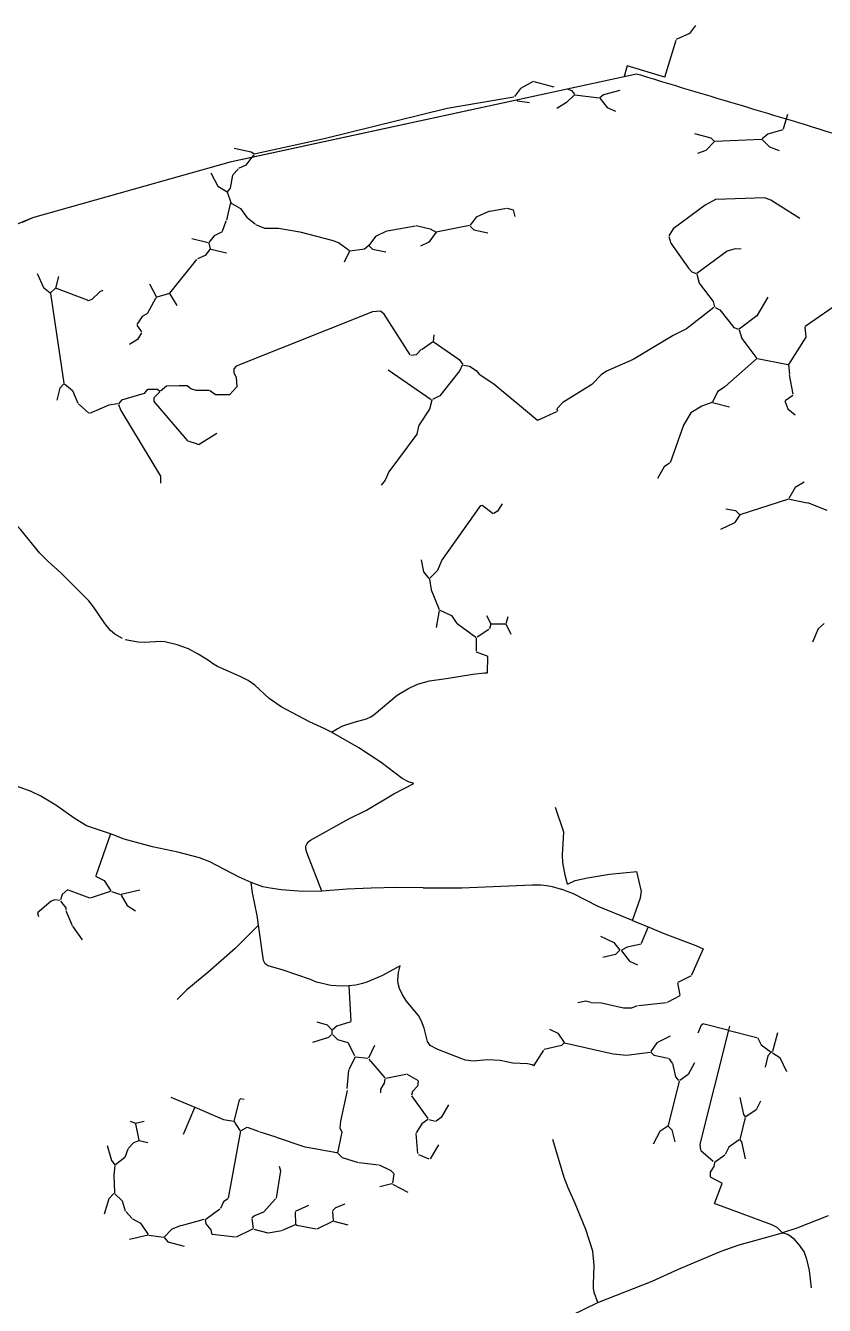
# Model space of a CAD drawing. Header units: metres. Extents: x 432891 to 477890, y 2556094 to 2581523.
# Drawn here: x 461171 to 462489, y 2576938 to 2579049 of the extents above; entities that cross this region are included whole.
import ezdxf

# ---------------------------------------------------------------- set-up
doc = ezdxf.new("R2010")
doc.units = ezdxf.units.M
for name, color, linetype in [('W10_MAIN_PIPE', 1, 'Continuous'), ('W10_PIPE_DN200', 8, 'Continuous'), ('W10_PIPE_DN500_800', 30, 'Continuous')]:
    doc.layers.add(name, color=color, linetype=linetype)

msp = doc.modelspace()

# ---------------------------------------------------------------- linework, layer by layer
at = {"layer": 'W10_MAIN_PIPE'}
msp.add_lwpolyline([(461165.9, 2578725.3), (461174.5, 2578728.9), (461183.1, 2578732.6), (461510.8, 2578825.1), (462178.5, 2578970), (462185.5, 2578967.9), (462197, 2578964.4), (462208.5, 2578960.9), (462219.9, 2578957.3), (462231.4, 2578953.8), (462242.9, 2578950.3), (462246.4, 2578949.3), (462250.9, 2578947.9), (462257.9, 2578945.8), (462269.4, 2578942.4), (462276.6, 2578940.2), (462288.1, 2578936.8), (462299.6, 2578933.3), (462311.1, 2578929.9), (462322.6, 2578926.4), (462334.1, 2578923), (462337.5, 2578922), (462349, 2578918.5), (462360.5, 2578915.1), (462372, 2578911.7), (462383.5, 2578908.2), (462395, 2578904.8), (462406.5, 2578901.3), (462418, 2578897.9), (462429.5, 2578894.5), (462441, 2578891), (462443.7, 2578890.2), (462455.1, 2578886.6), (462456.8, 2578886.1), (462468.3, 2578882.5), (462479.7, 2578878.9), (462491.2, 2578875.3)], dxfattribs=at)
at = {"layer": 'W10_PIPE_DN200'}
for points in [[(462276.3, 2579049.4), (462266.3, 2579036.4), (462244.3, 2579026.4)], [(462225.6, 2578964.3), (462244, 2579025.4)], [(462163.6, 2578983), (462158.3, 2578965.6)], [(462225.6, 2578964.3), (462163.6, 2578983)], [(462008.3, 2578957.4), (461987.3, 2578945.4), (461977.3, 2578932.4)], [(462009.2, 2578957.1), (462042.3, 2578948.6)], [(462064.5, 2578945.3), (462071.3, 2578942.4), (462076.3, 2578936.4)], [(461976.3, 2578931.4), (461866.3, 2578912.4), (461663.3, 2578862.4), (461548.3, 2578837.4)], [(461980.6, 2578927.1), (461982.3, 2578925.4), (462002.3, 2578922.4)], [(462076.3, 2578935.4), (462063.3, 2578922.4), (462047.3, 2578912.4)], [(462077.3, 2578935.4), (462117.3, 2578930.4)], [(462151.3, 2578942.4), (462124.3, 2578935.4), (462118.3, 2578930.4)], [(462118.3, 2578929.4), (462130.3, 2578914.4), (462144.3, 2578908.4)], [(462428.1, 2578902.9), (462425.9, 2578895.5)], [(462425.9, 2578895.5), (462420.6, 2578878.3)], [(462274.3, 2578871.4), (462301.3, 2578864.4), (462307.3, 2578858.4)], [(462307.3, 2578858.4), (462293.3, 2578843.4), (462279.3, 2578838.4)], [(462385.3, 2578861.4), (462307.3, 2578858.4)], [(462420.3, 2578877.4), (462395.3, 2578870.4), (462386.3, 2578862.4)], [(462386.3, 2578861.4), (462398.3, 2578849.4), (462414.3, 2578843.4)], [(461515.3, 2578847.4), (461543.3, 2578841.4), (461547.3, 2578838.4)], [(461544.1, 2578832.3), (461534.3, 2578819.4), (461522.3, 2578813.4)], [(461547.3, 2578836.4), (461544.1, 2578832.3)], [(461476.3, 2578806.4), (461488.3, 2578784.4), (461503.3, 2578775.4)], [(461512.3, 2578802.4), (461508.3, 2578781.4), (461503.3, 2578775.4)], [(461513, 2578803.1), (461521.6, 2578812.6)], [(461503.3, 2578775.4), (461509.3, 2578757.4)], [(461508.3, 2578755.4), (461502.3, 2578728.4)], [(461509.3, 2578757.4), (461508.3, 2578755.4)], [(461510.3, 2578756.4), (461525.3, 2578747.4), (461536.3, 2578732.4)], [(462448.3, 2578731.4), (462400.3, 2578761.4), (462390.3, 2578765.4), (462309.3, 2578762.4), (462292.3, 2578753.4), (462239.3, 2578714.4), (462232.3, 2578702.4)], [(461549.5, 2578722), (461537.1, 2578731.8)], [(461936.3, 2578743.4), (461914.3, 2578733.4), (461904.3, 2578720.4)], [(461937.2, 2578743.5), (461964.3, 2578748.2)], [(461965.3, 2578748.4), (461975.3, 2578745.4), (461978.3, 2578734.4)], [(461495.6, 2578710.3), (461501.9, 2578727.4)], [(461550.3, 2578721.4), (461565.3, 2578715.4), (461588.3, 2578715.4), (461623.3, 2578709.4), (461676.3, 2578695.4), (461687.3, 2578691.4), (461705.3, 2578678.4)], [(461767.2, 2578710.6), (461814.3, 2578719.2)], [(461815.3, 2578719.4), (461838.3, 2578714.4), (461848.3, 2578708.4)], [(461903.3, 2578719.4), (461848.3, 2578708.4)], [(461904.3, 2578718.4), (461910.3, 2578712.4), (461933.3, 2578707.4)], [(461445.3, 2578698.4), (461472.3, 2578691.4)], [(461495.3, 2578709.4), (461482.3, 2578702.4), (461473.3, 2578691.4)], [(461473.3, 2578690.4), (461475.3, 2578681.4)], [(461766.3, 2578710.4), (461748.3, 2578701.4), (461737.3, 2578686.4)], [(461848.3, 2578708.4), (461836.3, 2578692.4), (461822.3, 2578685.4)], [(462232.3, 2578701.4), (462235.3, 2578690.4), (462264.3, 2578649.4), (462270.3, 2578643.4), (462277.3, 2578640.4)], [(461474.3, 2578679.4), (461467.3, 2578670.4), (461454.3, 2578664.4)], [(461475.3, 2578681.4), (461474.3, 2578679.4)], [(461476.3, 2578680.4), (461502.3, 2578674.4)], [(461705.3, 2578677.4), (461696.3, 2578659.4)], [(461737.3, 2578686.4), (461730.3, 2578680.4), (461706.3, 2578677.4)], [(461737.3, 2578686.4), (461743.3, 2578680.4), (461765.3, 2578676.4)], [(462351.3, 2578680.4), (462341.3, 2578681.4), (462328.3, 2578677.4), (462278.3, 2578640.4)], [(461408.9, 2578608.1), (461453.7, 2578663.6)], [(461190.3, 2578640.4), (461200.3, 2578617.4), (461211.3, 2578608.4)], [(461225.3, 2578635.4), (461220.3, 2578616.4)], [(462278.3, 2578639.4), (462282.3, 2578624.4), (462305.3, 2578594.4), (462307.3, 2578585.4)], [(461220.3, 2578616.4), (461212.3, 2578608.4)], [(461212.3, 2578607.4), (461234.3, 2578459.4)], [(461221.2, 2578616), (461272.3, 2578596.8)], [(461298.3, 2578612.4), (461293.3, 2578610.4), (461280.3, 2578597.4), (461274.3, 2578595.4)], [(461375.3, 2578623.4), (461386.3, 2578602.4)], [(461408.3, 2578607.4), (461387.3, 2578601.4)], [(461408.3, 2578607.4), (461420.3, 2578587.4)], [(461274.3, 2578595.4), (461272.3, 2578596.8)], [(461372.7, 2578575.3), (461385.8, 2578599.5)], [(461387.3, 2578601.4), (461385.8, 2578599.5)], [(462306.3, 2578584.4), (462261.3, 2578549.4), (462239.3, 2578538.4), (462173.3, 2578498.4), (462129.3, 2578479.4), (462120.3, 2578473.4), (462105.3, 2578457.4), (462057.3, 2578427.4), (462047.3, 2578417.4), (462048.3, 2578413.4)], [(462308.3, 2578584.4), (462316.3, 2578580.4), (462339.3, 2578551.4), (462347.3, 2578548.4)], [(462395.3, 2578601.4), (462377.3, 2578570.4), (462348.3, 2578548.4)], [(462519.1, 2578595.9), (462457.1, 2578553)], [(461372.3, 2578574.4), (461363.3, 2578569.4), (461354.3, 2578556.4)], [(461805.3, 2578506.4), (461762.3, 2578573.4), (461756.3, 2578578.4), (461743.3, 2578577.4), (461518.3, 2578487.4), (461514.3, 2578483.4), (461514.3, 2578476.4), (461518.3, 2578469.4), (461519.3, 2578453.4), (461507.3, 2578440.4), (461484.3, 2578440.4), (461474.3, 2578447.4)], [(461362.3, 2578542.4), (461355.3, 2578531.4), (461342.3, 2578523.4)], [(461354.3, 2578555.4), (461362.3, 2578544.4)], [(462348.3, 2578547.4), (462352.3, 2578533.4), (462377.3, 2578500.4)], [(462456.3, 2578552.4), (462458.3, 2578535.4), (462429.3, 2578490.4)], [(461825.1, 2578515.9), (461842.4, 2578527.8)], [(461844.3, 2578539.4), (461843.3, 2578528.4)], [(461843.3, 2578528.4), (461886.3, 2578498.4), (461892.3, 2578490.4)], [(461824.3, 2578515.4), (461815.3, 2578506.4), (461806.3, 2578505.4)], [(462376.5, 2578499.7), (462325, 2578454)], [(462378.2, 2578500.2), (462428.3, 2578490.6)], [(461769.3, 2578481.4), (461840.3, 2578432.4)], [(461891.3, 2578489.4), (461887.3, 2578480.4), (461854.3, 2578438.4), (461842.3, 2578432.4)], [(461893.3, 2578489.4), (461903.3, 2578487.4), (461914.3, 2578480.4), (461919.3, 2578474.4), (461943.3, 2578458.4), (462015.3, 2578398.4)], [(462429.3, 2578490.4), (462431.3, 2578474.4)], [(461234.3, 2578458.4), (461227.3, 2578451.4), (461222.3, 2578431.4)], [(461235.3, 2578458.4), (461248.3, 2578447.4), (461257.3, 2578426.4)], [(462437.1, 2578441.4), (462431.4, 2578473.4)], [(461372.3, 2578449.4), (461366.3, 2578442.4), (461329.3, 2578431.4), (461324.3, 2578425.4)], [(461373.3, 2578449.4), (461388.3, 2578449.4), (461392.3, 2578446.4)], [(461392.3, 2578445.4), (461382.3, 2578435.4), (461382.3, 2578429.4), (461438.3, 2578364.4)], [(461473.3, 2578447.4), (461452.3, 2578447.4), (461443.3, 2578450.4), (461437.3, 2578455.4), (461424.3, 2578455.4), (461403.3, 2578454.4), (461393.3, 2578446.4)], [(462324.3, 2578453.4), (462312.3, 2578445.4), (462304.3, 2578428.4)], [(462424.1, 2578430.9), (462436.4, 2578439.8)], [(461258, 2578425.7), (461275.5, 2578410.1)], [(461323.3, 2578425.4), (461308.3, 2578423.4), (461276.3, 2578409.4)], [(461324.3, 2578424.4), (461328.3, 2578414.4), (461393.3, 2578306.4), (461393.3, 2578294.4)], [(461841.3, 2578431.4), (461837.3, 2578416.4), (461819.3, 2578389.4)], [(462303.3, 2578427.4), (462286.3, 2578421.4), (462268.3, 2578410.4), (462256.3, 2578390.4), (462234.3, 2578328.4)], [(462304.3, 2578427.4), (462332.3, 2578420.4)], [(462423.3, 2578430.4), (462428.3, 2578417.4), (462440.3, 2578407.4)], [(462016.2, 2578398.8), (462047.4, 2578413)], [(461486.3, 2578376.4), (461457.3, 2578358.4)], [(461819.3, 2578388.4), (461816.3, 2578375.4), (461770.3, 2578313.4), (461764.3, 2578299.4), (461757.3, 2578291.4)], [(461330.6, 2578038.4), (461318.2, 2578045.6), (461311, 2578051.5), (461301.6, 2578063.2), (461283.2, 2578090.4), (461275.1, 2578100.7), (461229.1, 2578146.6), (461207.4, 2578166.1), (461194.5, 2578179.2), (461163.3, 2578217.9), (461132.8, 2578251.4), (461121.9, 2578264.5), (461112.3, 2578278.6), (461095, 2578308), (461080.5, 2578332.4), (461061.2, 2578369.2)], [(461454.3, 2578358.7), (461439.2, 2578364)], [(461454.3, 2578358.7), (461457.3, 2578358.4)], [(462233.3, 2578327.4), (462224.3, 2578321.4), (462213.3, 2578302.4)], [(462455.3, 2578296.4), (462440.3, 2578287.4), (462430.3, 2578269.4)], [(462429.3, 2578268.4), (462349.3, 2578242.4)], [(462431.3, 2578268.4), (462460.3, 2578262.4)], [(461857.8, 2578167.2), (461921.7, 2578257.6)], [(461921.7, 2578257.6), (461924.3, 2578258.4)], [(461924.3, 2578258.4), (461942.3, 2578244.4)], [(461957.3, 2578260.4), (461949.3, 2578248.4), (461943.3, 2578244.4)], [(462326.3, 2578252.4), (462342.3, 2578249.4), (462349.3, 2578242.4)], [(462493.3, 2578249.7), (462461.2, 2578262)], [(462349.3, 2578242.4), (462340.3, 2578229.4), (462317.3, 2578218.4)], [(461823.3, 2578168.4), (461827.3, 2578148.4), (461836.3, 2578137.4)], [(461857.3, 2578166.4), (461850.3, 2578150.4), (461837.3, 2578137.4)], [(461837.3, 2578136.4), (461840.3, 2578118.4), (461853.3, 2578086.4)], [(461853.3, 2578084.4), (461848.3, 2578056.4)], [(461854.3, 2578085.4), (461873.3, 2578076.4), (461882.3, 2578063.4)], [(461913.5, 2578040), (461883, 2578062.8)], [(461931.3, 2578076.4), (461938.3, 2578062.4)], [(461938.3, 2578062.4), (461936.3, 2578054.4)], [(461962.3, 2578062.3), (461939.3, 2578062.3)], [(461966.3, 2578074.4), (461963.3, 2578062.4)], [(461963.3, 2578062.4), (461971.3, 2578045.4)], [(462488.3, 2578063.4), (462478.3, 2578054.4), (462469.3, 2578032.4)], [(461675.5, 2577883.9), (461664.7, 2577889.6), (461639.4, 2577900.9), (461592.5, 2577925.9), (461573, 2577939.6), (461549.1, 2577961.2), (461538, 2577969), (461524.9, 2577975.9), (461487.8, 2577992.3), (461480.9, 2577996), (461471.1, 2578003.1), (461455.4, 2578012.7), (461439.9, 2578021.1), (461420.8, 2578028.1), (461400.9, 2578032.9), (461393.8, 2578033.6), (461366.9, 2578031.8), (461356.6, 2578032.3), (461335.1, 2578036.1)], [(461914.3, 2578039.4), (461914.3, 2578017.4)], [(461916.1, 2578040.9), (461935.4, 2578053.9)], [(461914.3, 2578016.4), (461933.3, 2578009.4)], [(461933.2, 2577981.5), (461933.3, 2578008.4)], [(461675.5, 2577883.9), (461684.7, 2577889.6), (461694.5, 2577894.1), (461713.2, 2577900.6), (461733.4, 2577906.1), (461740.5, 2577909.2), (461746.1, 2577913.1), (461784.1, 2577945), (461801.6, 2577955.6), (461817.5, 2577963), (461837.4, 2577968.7), (461865, 2577972.3), (461908.6, 2577979.6), (461927.8, 2577981.6), (461933.2, 2577981.5)], [(461811.6, 2577799.1), (461802.8, 2577802), (461792.2, 2577807.7), (461757.3, 2577833.7), (461720.8, 2577858.1), (461675.5, 2577883.9)], [(461310.8, 2577716), (461271.6, 2577729.6), (461251.3, 2577741.8), (461220.6, 2577763.5), (461196.1, 2577778.2), (461180.1, 2577786.1), (461151.8, 2577796.3), (461112.2, 2577812.7), (461101.5, 2577817.7), (461080.8, 2577830.7), (461072.1, 2577835.2), (461053.7, 2577841.8), (461037, 2577845.1), (461031.6, 2577844.9), (461023.8, 2577843.1), (461015.5, 2577838.5)], [(461659.8, 2577621.8), (461634.9, 2577685.2), (461633.3, 2577691.2), (461633.5, 2577695.8), (461634.8, 2577699), (461637.3, 2577702.9), (461641.1, 2577706), (461704.4, 2577741), (461733.5, 2577755.5), (461778.4, 2577782.3), (461811.6, 2577799.1)], [(462065.1, 2577633.4), (462061.2, 2577647.8), (462057, 2577668.8), (462056.6, 2577681.4), (462059.1, 2577719), (462045.2, 2577759.5)], [(461310.8, 2577716), (461286.8, 2577647.1)], [(461543.3, 2577636.1), (461523.1, 2577644.8), (461475.1, 2577669.8), (461457.7, 2577676.7), (461422, 2577685.8), (461380.4, 2577694.8), (461333.8, 2577707.6), (461315.4, 2577714.4), (461310.8, 2577716)], [(461286.4, 2577646.1), (461300.4, 2577639.1), (461311.4, 2577622.1)], [(461555.1, 2577565.6), (461553.1, 2577581.7), (461545.5, 2577618.9), (461543.3, 2577636.1)], [(461659.8, 2577621.8), (461628.5, 2577621), (461592.4, 2577623.9), (461574.4, 2577626.4), (461562.6, 2577628.9), (461543.3, 2577636.1)], [(462065.1, 2577633.4), (462077.5, 2577639), (462097.7, 2577643.8), (462134.3, 2577649.5), (462179.2, 2577654.3)], [(462172.1, 2577573.4), (462185.2, 2577610.7), (462186.6, 2577618.4), (462186.8, 2577621.3), (462179.2, 2577654.3)], [(461240.4, 2577624.1), (461231.4, 2577616.1), (461228.4, 2577607.1)], [(461241.4, 2577623.8), (461276.5, 2577610.5)], [(461310.4, 2577621.1), (461277.4, 2577610.1)], [(461312.4, 2577621.1), (461327.4, 2577616.1)], [(461359.4, 2577623.1), (461328.4, 2577616.1)], [(461328.4, 2577615.1), (461338.4, 2577598.1), (461352.4, 2577589.1)], [(461826.6, 2577627), (461783.6, 2577627.4), (461740.9, 2577626.7), (461701.2, 2577624.9), (461659.8, 2577621.8)], [(461826.6, 2577627), (461890.5, 2577626.9), (462006.4, 2577632), (462021.2, 2577632.1), (462030.9, 2577631.2)], [(462030.9, 2577631.2), (462039.8, 2577629.4), (462054.5, 2577625)], [(462172.1, 2577573.4), (462115.5, 2577596.5), (462074.8, 2577617), (462054.5, 2577625)], [(461227.4, 2577606.1), (461219.4, 2577607.1), (461213.4, 2577605.1), (461190.4, 2577586.1), (461192.4, 2577580.1)], [(461228.4, 2577605.1), (461237.4, 2577594.1), (461237.4, 2577591.1)], [(461237.7, 2577589.3), (461237.8, 2577588.2)], [(461237.8, 2577588.2), (461248, 2577565)], [(462172.1, 2577573.4), (462198, 2577562.6)], [(461248.4, 2577564.1), (461264.4, 2577541.1)], [(461555.1, 2577565.6), (461516.5, 2577527), (461471.7, 2577487.5), (461437.1, 2577458.9), (461420.8, 2577443.2)], [(461566.1, 2577501.8), (461563.7, 2577507.2), (461555.1, 2577565.6)], [(462198, 2577562.6), (462186.6, 2577535.1)], [(462198, 2577562.6), (462225.3, 2577551.3), (462276.5, 2577531.8), (462288.5, 2577526.6)], [(462119.2, 2577547.2), (462141.2, 2577537.2), (462151.2, 2577524.2)], [(462186.2, 2577534.2), (462163.2, 2577529.2), (462154.2, 2577524.2)], [(462151.2, 2577524.2), (462144.2, 2577517.2), (462123.2, 2577512.2)], [(462153.2, 2577524.2), (462154.2, 2577523.2)], [(462154.2, 2577523.2), (462167.2, 2577506.2), (462180.2, 2577500.2)], [(462288.5, 2577526.6), (462269.6, 2577483.1)], [(461704.2, 2577465.2), (461692.6, 2577464.7), (461674.7, 2577466.2), (461651, 2577471.3), (461640.9, 2577475.7), (461595.7, 2577491.3), (461570.9, 2577498.5), (461566.1, 2577501.8)], [(461789, 2577498.5), (461759.6, 2577482.7), (461733.7, 2577471.5), (461727, 2577469.2), (461715.7, 2577466.7), (461704.2, 2577465.2)], [(462009.4, 2577333.6), (462006.9, 2577335.1), (461998.9, 2577336.6), (461974.7, 2577337.9), (461953.7, 2577342.1), (461933.1, 2577343.2), (461909.3, 2577341.1), (461896.7, 2577342.8), (461890.7, 2577344.8), (461850.9, 2577360.3), (461838.6, 2577367.1), (461834.1, 2577373.5), (461828.4, 2577395.8), (461824.2, 2577407), (461819, 2577416.5), (461799.2, 2577440), (461792.5, 2577450.6), (461788, 2577461.2), (461785.7, 2577469.1), (461785.1, 2577474.9), (461786.2, 2577487.7), (461789, 2577498.5)], [(461704.2, 2577465.2), (461707.3, 2577407.1)], [(462246.2, 2577470.2), (462250.2, 2577450.2)], [(462269.2, 2577482.2), (462247.2, 2577471.2)], [(462250.2, 2577449.2), (462229.2, 2577438.2)], [(462103.2, 2577438.2), (462095.2, 2577440.2), (462082.2, 2577437.2)], [(462104.2, 2577438.2), (462121.2, 2577437.2), (462157.2, 2577429.2), (462171.2, 2577429.2), (462180.2, 2577433.2)], [(462182.2, 2577433.3), (462228.2, 2577438.1)], [(461651.4, 2577406.1), (461668.4, 2577401.1), (461676.4, 2577393.1)], [(461707.4, 2577406.1), (461684.4, 2577399.1), (461677.4, 2577393.1)], [(462285.9, 2577401.2), (462288.2, 2577402.9)], [(462329.5, 2577392.5), (462288.2, 2577402.9)], [(461675.4, 2577385.1), (461670.4, 2577380.1), (461644.4, 2577372.1)], [(461676.4, 2577392.1), (461676.4, 2577386.1)], [(461677.4, 2577385.1), (461685.4, 2577377.1), (461702.4, 2577372.1)], [(462035.2, 2577394.2), (462049.2, 2577387.2), (462059.2, 2577372.2)], [(462234.2, 2577382.2), (462212.2, 2577371.2), (462202.2, 2577357.2)], [(462280.6, 2577388.1), (462285.9, 2577401.2)], [(462330.5, 2577392.1), (462283.2, 2577204.2), (462284.2, 2577194.2)], [(462332.2, 2577399.2), (462330.5, 2577392.2)], [(462331.4, 2577391.9), (462377.3, 2577380.4)], [(462411.2, 2577388.2), (462403.2, 2577357.2)], [(461714, 2577350), (461702.9, 2577371.2)], [(461746.4, 2577367.1), (461736.4, 2577346.1)], [(462059.2, 2577371.2), (462055.2, 2577367.2), (462026.2, 2577360.2)], [(462060.2, 2577371.2), (462140.2, 2577353.2), (462162.2, 2577351.2), (462201.2, 2577356.2)], [(462378.2, 2577380.2), (462384.2, 2577368.2), (462401.2, 2577356.2)], [(461714.4, 2577348.1), (461704.4, 2577327.1)], [(461715.4, 2577348.1), (461735.4, 2577346.1)], [(461737.1, 2577344.3), (461763.8, 2577313.9)], [(462009.4, 2577333.6), (462025.7, 2577359.3)], [(462202.2, 2577356.2), (462207.2, 2577351.2), (462231.2, 2577346.2)], [(462231.9, 2577345.4), (462237.7, 2577338)], [(462401.2, 2577356.2), (462395.2, 2577350.2), (462391.2, 2577331.2)], [(462401.2, 2577356.2), (462403.2, 2577357.2)], [(462403.2, 2577355.2), (462415.2, 2577347.2), (462426.2, 2577324.2)], [(461701.5, 2577296.1), (461704.4, 2577326.1)], [(461765.4, 2577313.3), (461798.5, 2577320)], [(461799.4, 2577320.1), (461818.4, 2577309.1)], [(462238.2, 2577337.2), (462243.2, 2577315.2), (462248.2, 2577309.2)], [(462274.2, 2577338.2), (462264.2, 2577319.2), (462250.2, 2577309.2)], [(461763.4, 2577312.1), (461762.4, 2577305.1), (461756.4, 2577295.1), (461756.4, 2577289.1)], [(461818.4, 2577308.1), (461817.4, 2577300.1), (461809.4, 2577291.1), (461807.4, 2577285.1)], [(462249.2, 2577308.2), (462231.2, 2577235.2)], [(461410.4, 2577282.1), (461450.1, 2577265.3)], [(461531.4, 2577278.1), (461525.4, 2577279.1), (461523.4, 2577277.1), (461514.4, 2577242.1)], [(461701.4, 2577293.1), (461690.4, 2577242.1), (461689.4, 2577231.1), (461692.4, 2577224.1), (461685.4, 2577190.1)], [(461834.9, 2577246.9), (461808.1, 2577284.3)], [(462349.2, 2577281.2), (462355.2, 2577253.2), (462358.2, 2577249.2)], [(462383.2, 2577275.2), (462376.2, 2577261.2), (462359.2, 2577249.2)], [(461449.7, 2577264.3), (461430.8, 2577220)], [(461450.1, 2577265.3), (461497.4, 2577245.1), (461514.4, 2577242.1)], [(461868.4, 2577269.1), (461856.4, 2577248.1), (461848.4, 2577242.1)], [(461343.4, 2577242.1), (461352.4, 2577239.1)], [(461352.4, 2577239.1), (461366.4, 2577242.1)], [(461358.2, 2577211.1), (461352.6, 2577238.1)], [(461514.4, 2577242.1), (461524.4, 2577227.1)], [(461834.4, 2577245.1), (461824.4, 2577238.1), (461815.4, 2577223.1)], [(461836.4, 2577245.1), (461847.4, 2577242.1)], [(462230.2, 2577234.2), (462217.2, 2577225.2), (462206.2, 2577204.2)], [(462231.2, 2577234.2), (462237.2, 2577228.2), (462242.2, 2577208.2)], [(462358.2, 2577248.2), (462349.2, 2577212.2)], [(461525.4, 2577226.1), (461505.4, 2577115.1)], [(461526.4, 2577227.1), (461536.4, 2577232.1), (461556.4, 2577225.1)], [(461557.4, 2577224.8), (461583.5, 2577216.4)], [(461584.4, 2577216.1), (461631.4, 2577200.1)], [(461818.3, 2577189.1), (461815.5, 2577222.1)], [(462115, 2576943), (462109.2, 2576959.9), (462107.9, 2576966.6), (462107.6, 2576973.3), (462109.2, 2577004), (462106.6, 2577027.8), (462095.3, 2577063.7), (462077.6, 2577106.2), (462066.1, 2577132.3), (462059.7, 2577149.1), (462040.8, 2577211.9)], [(461305.4, 2577202.1), (461312.4, 2577177.1), (461318.4, 2577170.1)], [(461339.4, 2577196.1), (461334.4, 2577182.1), (461319.4, 2577170.1)], [(461340.1, 2577196.9), (461348.7, 2577206.4)], [(461349.4, 2577207.1), (461358.4, 2577210.1)], [(461358.4, 2577210.1), (461372.4, 2577207.1)], [(461632.4, 2577199.9), (461684.5, 2577190.3)], [(461852.4, 2577203.1), (461838.4, 2577180.1)], [(462305.5, 2577175.8), (462285, 2577193.5)], [(462348.2, 2577211.2), (462331.2, 2577199.2), (462325.2, 2577187.2)], [(462349.2, 2577211.2), (462352.2, 2577208.2), (462358.2, 2577180.2)], [(461685.4, 2577190.1), (461693.4, 2577182.1), (461719.4, 2577174.1)], [(461721.4, 2577174), (461753.4, 2577170.3)], [(461754.4, 2577170.1), (461773.4, 2577161.1), (461778.4, 2577156.1)], [(461819.4, 2577187.1), (461836.4, 2577180.1)], [(462307.2, 2577174.2), (462306.2, 2577167.2), (462300.2, 2577158.2), (462300.2, 2577150.2)], [(462307.2, 2577174.2), (462309.1, 2577175.7)], [(462309.1, 2577175.7), (462324.4, 2577186.6)], [(461318.4, 2577169.1), (461316.4, 2577153.1), (461317.4, 2577124.1)], [(461589.4, 2577168.1), (461591.4, 2577160.1), (461584.4, 2577115.1)], [(461778.4, 2577155.1), (461776.4, 2577140.1)], [(462300.2, 2577150.2), (462320.2, 2577140.2)], [(461775.4, 2577139.1), (461755.4, 2577134.1)], [(461776.4, 2577138.1), (461801.4, 2577125.1)], [(462307.5, 2577106.7), (462319.9, 2577139.2)], [(461316.4, 2577123.1), (461308.4, 2577114.1), (461300.4, 2577089.1)], [(461317.4, 2577123.1), (461330.4, 2577111.1), (461335.4, 2577094.1)], [(461504.4, 2577114.1), (461497.4, 2577109.1), (461492.4, 2577098.1)], [(461564.1, 2577092.9), (461582.7, 2577113.4)], [(461582.7, 2577113.4), (461583.4, 2577114.1)], [(462307.5, 2577106.7), (462318.2, 2577102.6), (462401.5, 2577072), (462410.1, 2577067.2), (462419.7, 2577058.3)], [(461346.7, 2577081.8), (461336.1, 2577093.4)], [(461468.2, 2577080.7), (461491.6, 2577097.5)], [(461563.4, 2577092.1), (461548.4, 2577086.1), (461544.4, 2577082.1)], [(461637.4, 2577103.1), (461615.4, 2577093.1)], [(461615.4, 2577092.1), (461616.4, 2577072.1)], [(461697.4, 2577105.1), (461682.4, 2577099.1), (461677.4, 2577094.1)], [(461677.4, 2577093.1), (461678.4, 2577078.1)], [(462494.9, 2577086), (462443.3, 2577065.9), (462419.7, 2577058.3)], [(461347.4, 2577081.1), (461360.4, 2577074.1), (461373.4, 2577055.1)], [(461427.4, 2577070.1), (461412.4, 2577064.1), (461399.4, 2577051.1)], [(461428.4, 2577070.4), (461465.5, 2577080.8)], [(461467.4, 2577080.1), (461468.4, 2577073.1), (461476.4, 2577063.1), (461477.4, 2577057.1)], [(461545.4, 2577064.1), (461518.4, 2577051.1)], [(461544.4, 2577081.1), (461546.4, 2577065.1)], [(461547.4, 2577064.1), (461570.4, 2577058.1)], [(461615.4, 2577071.1), (461594.4, 2577062.1)], [(461616.4, 2577072.1), (461618.4, 2577070.9)], [(461618.4, 2577070.9), (461650.5, 2577064.4)], [(461678.4, 2577077.1), (461651.4, 2577064.1)], [(461679.4, 2577077.1), (461702.4, 2577071.1)], [(461373.4, 2577054.1), (461342.4, 2577047.1)], [(461374.4, 2577054.1), (461398.4, 2577051.1)], [(461399.4, 2577050.1), (461405.4, 2577043.1), (461432.4, 2577036.1)], [(461477.4, 2577057.1), (461479.4, 2577056)], [(461479.4, 2577056), (461517.4, 2577051.3)], [(461571.4, 2577058.3), (461593.5, 2577061.9)], [(462115, 2576943), (462204.4, 2576978.3), (462248.2, 2576997.9), (462318.7, 2577027.7), (462348.4, 2577038), (462419.7, 2577058.3)], [(462419.7, 2577058.3), (462427.8, 2577055.7), (462433.4, 2577052.6), (462438, 2577048.6), (462447, 2577037.7), (462455.1, 2577026.3), (462459.2, 2577014.4), (462463.8, 2576995.7), (462466.9, 2576967.1)], [(461986.2, 2576880.3), (462115, 2576943)]]:
    msp.add_lwpolyline(points, dxfattribs=at)
at = {"layer": 'W10_PIPE_DN500_800'}
for points in [[(462064.5, 2578945.3), (462158.3, 2578965.6)], [(462158.3, 2578965.6), (462178.5, 2578970), (462185.5, 2578967.9), (462197, 2578964.4), (462208.5, 2578960.9), (462219.9, 2578957.3), (462231.4, 2578953.8), (462242.9, 2578950.3), (462246.4, 2578949.3), (462250.9, 2578947.9), (462257.9, 2578945.8), (462269.4, 2578942.4), (462276.6, 2578940.2), (462288.1, 2578936.8), (462299.6, 2578933.3), (462311.1, 2578929.9), (462322.6, 2578926.4), (462334.1, 2578923), (462337.5, 2578922), (462349, 2578918.5), (462360.5, 2578915.1), (462372, 2578911.7), (462383.5, 2578908.2), (462395, 2578904.8), (462406.5, 2578901.3), (462418, 2578897.9), (462425.9, 2578895.5)], [(461980.6, 2578927.1), (462064.5, 2578945.3)], [(461544.1, 2578832.3), (461980.6, 2578927.1)], [(462425.9, 2578895.5), (462429.5, 2578894.5), (462441, 2578891), (462443.7, 2578890.2), (462455.1, 2578886.6), (462456.8, 2578886.1), (462468.3, 2578882.5), (462479.7, 2578878.9), (462491.2, 2578875.3), (462502.6, 2578871.7), (462514.1, 2578868.1), (462517.3, 2578867.1), (462528.2, 2578862.8), (462539.3, 2578858.3), (462545.8, 2578855.7), (462550, 2578854), (462550.5, 2578853.9), (462561.6, 2578849.4), (462571.3, 2578845.5), (462581.9, 2578840.4), (462592.7, 2578835.2), (462603.5, 2578830), (462618.6, 2578822.7), (462619.8, 2578822.2)], [(461183.1, 2578732.6), (461183.1, 2578732.6), (461510.8, 2578825.1), (461544.1, 2578832.3)], [(461131.2, 2578711.2), (461183.1, 2578732.6)]]:
    msp.add_lwpolyline(points, dxfattribs=at)

doc.saveas('drawing.dxf')
